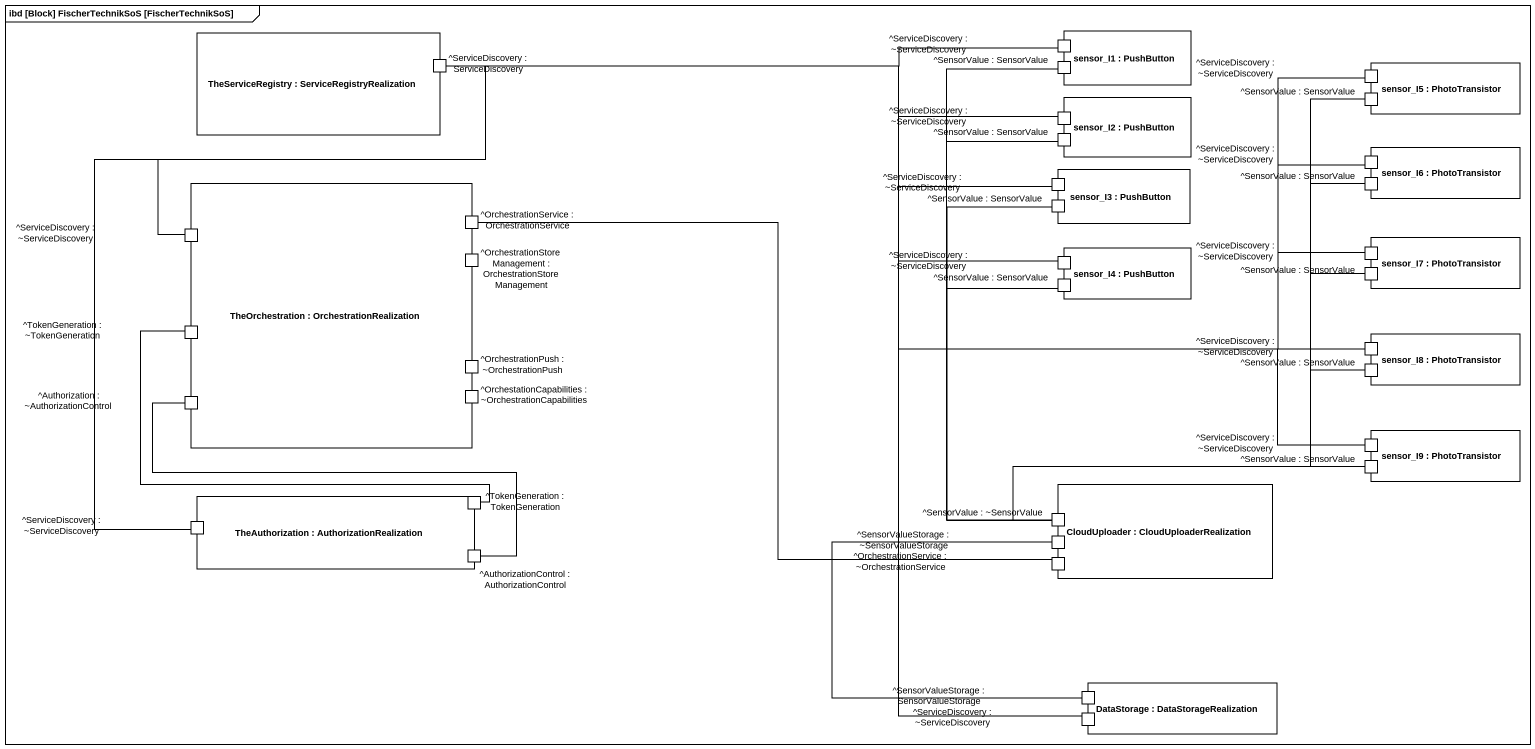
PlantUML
@startuml
mainframe ibd [Block] FischerTechnikSoS [FischerTechnikSoS]
rectangle "TheServiceRegistry : ServiceRegistryRealization" as TheServiceRegistry {
  port "^ServiceDiscovery : ServiceDiscovery" as ServiceDiscovery
}
rectangle "sensor_I1 : PushButton" as sensor_I1 {
  port "^ServiceDiscovery : ~ServiceDiscovery" as ServiceDiscovery_2
  port "^SensorValue : SensorValue" as SensorValue_SensorValue
}
rectangle "sensor_I5 : PhotoTransistor" as sensor_I5 {
  port "^ServiceDiscovery : ~ServiceDiscovery" as ServiceDiscovery_3
  port "^SensorValue : SensorValue" as SensorValue_SensorValue_2
}
rectangle "sensor_I2 : PushButton" as sensor_I2 {
  port "^ServiceDiscovery : ~ServiceDiscovery" as ServiceDiscovery_4
  port "^SensorValue : SensorValue" as SensorValue_SensorValue_3
}
rectangle "sensor_I3 : PushButton" as sensor_I3 {
  port "^ServiceDiscovery : ~ServiceDiscovery" as ServiceDiscovery_5
  port "^SensorValue : SensorValue" as SensorValue_SensorValue_5
}
rectangle "sensor_I6 : PhotoTransistor" as sensor_I6 {
  port "^ServiceDiscovery : ~ServiceDiscovery" as ServiceDiscovery_6
  port "^SensorValue : SensorValue" as SensorValue_SensorValue_4
}
rectangle "TheOrchestration : OrchestrationRealization" as TheOrchestration {
  port "^OrchestrationService : OrchestrationService" as OrchestrationService
  port "^ServiceDiscovery : ~ServiceDiscovery" as ServiceDiscovery_7
  port "^OrchestrationStoreManagement : OrchestrationStoreManagement" as OrchestrationStoreManagement
  port "^TokenGeneration : ~TokenGeneration" as TokenGeneration
  port "^OrchestrationPush : ~OrchestrationPush" as OrchestrationPush
  port "^Authorization : ~AuthorizationControl" as Authorization
  port "^OrchestationCapabilities : ~OrchestrationCapabilities" as OrchestationCapabilities
}
rectangle "sensor_I4 : PushButton" as sensor_I4 {
  port "^ServiceDiscovery : ~ServiceDiscovery" as ServiceDiscovery_8
  port "^SensorValue : SensorValue" as SensorValue_SensorValue_6
}
rectangle "sensor_I7 : PhotoTransistor" as sensor_I7 {
  port "^ServiceDiscovery : ~ServiceDiscovery" as ServiceDiscovery_9
  port "^SensorValue : SensorValue" as SensorValue_SensorValue_7
}
rectangle "sensor_I8 : PhotoTransistor" as sensor_I8 {
  port "^ServiceDiscovery : ~ServiceDiscovery" as ServiceDiscovery_10
  port "^SensorValue : SensorValue" as SensorValue_SensorValue_8
}
rectangle "sensor_I9 : PhotoTransistor" as sensor_I9 {
  port "^ServiceDiscovery : ~ServiceDiscovery" as ServiceDiscovery_11
  port "^SensorValue : SensorValue" as SensorValue_SensorValue_9
}
rectangle "CloudUploader : CloudUploaderRealization" as CloudUploader {
  port "^SensorValue : ~SensorValue" as SensorValue_SensorValue_10
  port "^SensorValueStorage : ~SensorValueStorage" as SensorValueStorage
  port "^OrchestrationService : ~OrchestrationService" as OrchestrationService_2
}
rectangle "TheAuthorization : AuthorizationRealization" as TheAuthorization {
  port "^ServiceDiscovery : ~ServiceDiscovery" as ServiceDiscovery_12
  port "^TokenGeneration : TokenGeneration" as TokenGeneration_2
  port "^AuthorizationControl : AuthorizationControl" as AuthorizationControl
}
rectangle "DataStorage : DataStorageRealization" as DataStorage {
  port "^SensorValueStorage : SensorValueStorage" as SensorValueStorage_2
  port "^ServiceDiscovery : ~ServiceDiscovery" as ServiceDiscovery_13
}
ServiceDiscovery_2 -left- ServiceDiscovery
ServiceDiscovery_3 -left- ServiceDiscovery
ServiceDiscovery_4 -left- ServiceDiscovery
ServiceDiscovery_5 -left- ServiceDiscovery
ServiceDiscovery_6 -left- ServiceDiscovery
SensorValue_SensorValue_5 -- SensorValue_SensorValue_10
ServiceDiscovery_7 -up- ServiceDiscovery
ServiceDiscovery_8 -left- ServiceDiscovery
ServiceDiscovery_9 -left- ServiceDiscovery
SensorValue_SensorValue_6 -- SensorValue_SensorValue_10
TokenGeneration -- TokenGeneration_2
ServiceDiscovery_10 -left- ServiceDiscovery
Authorization -right- AuthorizationControl
ServiceDiscovery_11 -left- ServiceDiscovery
ServiceDiscovery_12 -up- ServiceDiscovery
SensorValue_SensorValue_10 -up- SensorValue_SensorValue
SensorValue_SensorValue_10 -up- SensorValue_SensorValue_2
SensorValue_SensorValue_10 -up- SensorValue_SensorValue_3
SensorValue_SensorValue_10 -up- SensorValue_SensorValue_4
SensorValue_SensorValue_10 -up- SensorValue_SensorValue_7
SensorValue_SensorValue_10 -right- SensorValue_SensorValue_8
SensorValue_SensorValue_10 -right- SensorValue_SensorValue_9
OrchestrationService_2 -left- OrchestrationService
SensorValueStorage_2 -up- SensorValueStorage
ServiceDiscovery_13 -up- ServiceDiscovery
@enduml
